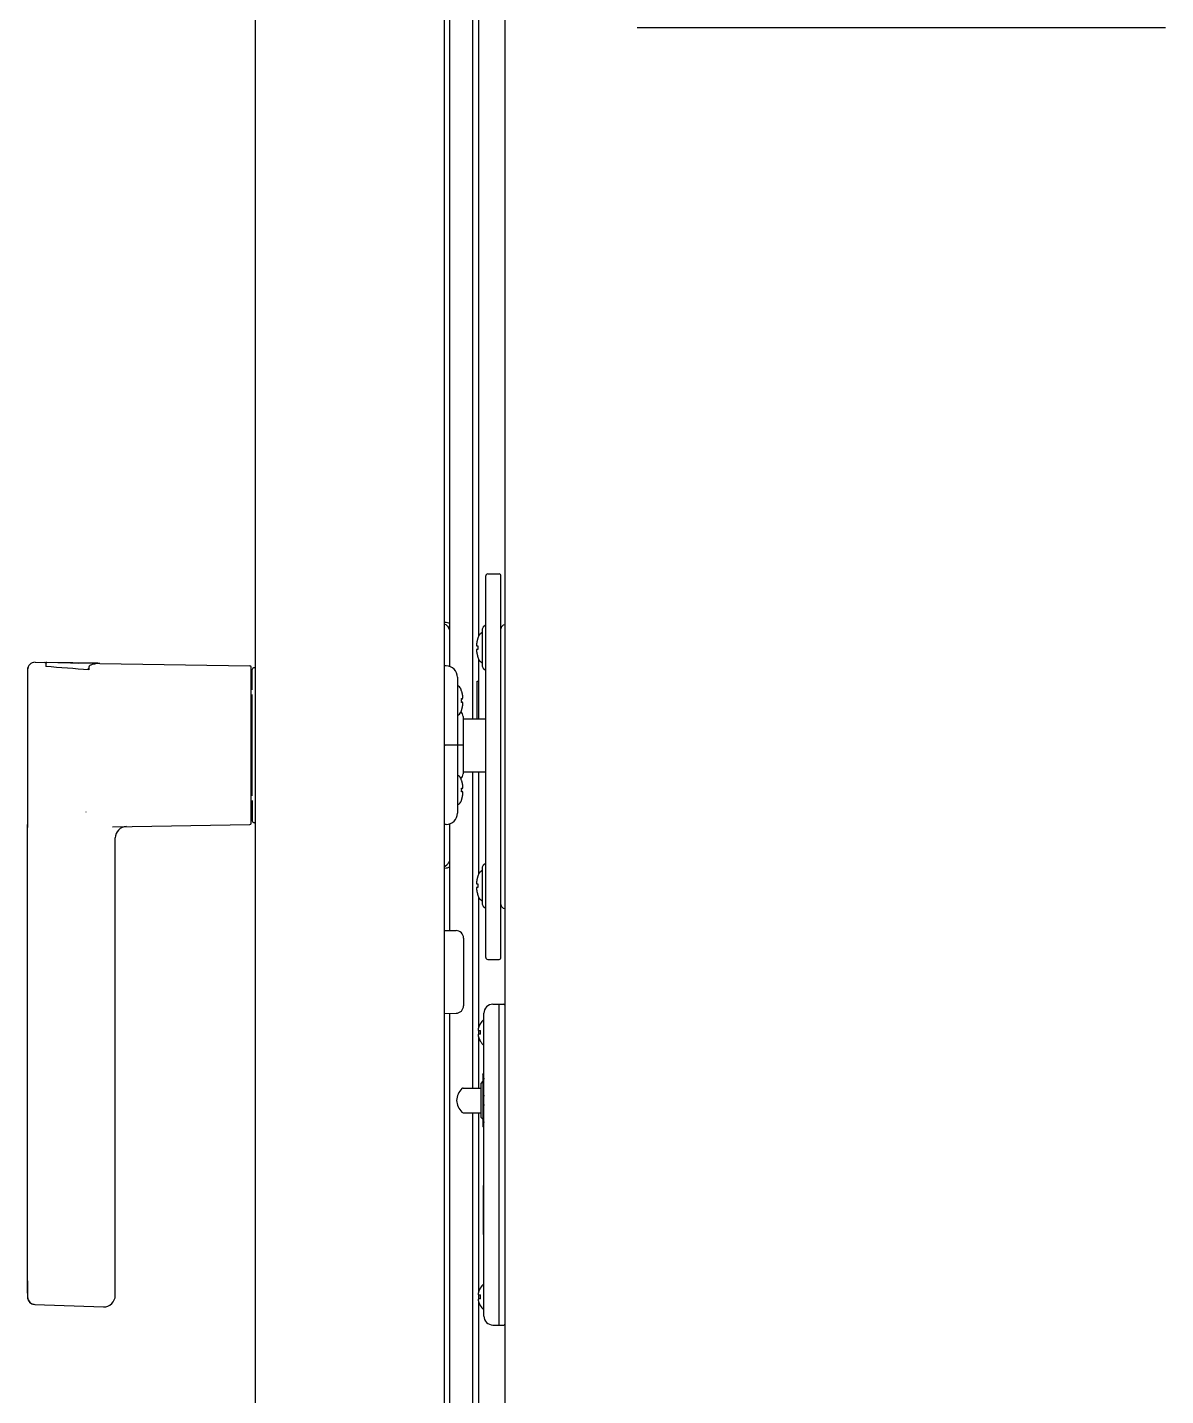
# Model space of a CAD drawing. Header units: millimetres. Extents: x 900 to 7803, y 2935 to 8583.
# Drawn here: x 2699.2 to 3000.5, y 5761.9 to 6124 of the extents above; entities that cross this region are included whole.
import ezdxf

# ---------------------------------------------------------------- set-up
doc = ezdxf.new("R2010")
doc.units = ezdxf.units.MM
doc.header["$LTSCALE"] = 676.148
doc.layers.get('0').update_dxf_attribs({"linetype": 'CONTINUOUS'})
for name, color, linetype in [('02___PRT_ALL_AXES', 7, 'CONTINUOUS'), ('ASSI', 7, 'CONTINUOUS'), ('GEOM', 7, 'CONTINUOUS')]:
    doc.layers.add(name, color=color, linetype=linetype)

msp = doc.modelspace()

# ---------------------------------------------------------------- linework, layer by layer
at = {"color": 7, "linetype": 'Continuous'}
for p, q in [((2759.56, 6751.53), (2759.56, 5116.53)), ((2809.56, 6704.21), (2809.56, 5116.53)), ((2818.66, 6677.28), (2818.66, 5962.89)), ((2818.45, 5962.36), (2818.47, 5962.36)), ((2818.12, 5960.79), (2818.12, 5960.77)), ((2818.12, 5960.36), (2818.47, 5960.36)), ((2818.47, 5959.36), (2818.12, 5959.36)), ((2818.12, 5958.93), (2818.12, 5958.86)), ((2818.47, 5957.36), (2818.45, 5957.36)), ((2701.32, 5955.98), (2703.84, 5955.94)), ((2704.12, 5955.74), (2704.13, 5954.85)), ((2707.25, 5955.88), (2704.36, 5955.93)), ((2718.37, 5955.7), (2758.12, 5955.04)), ((2758.46, 5913.38), (2758.46, 5954.69)), ((2758.76, 5948.68), (2758.76, 5954.05)), ((2759.56, 5954.55), (2759.27, 5954.55)), ((2818.66, 5956.83), (2818.66, 5941.03)), ((2818.31, 5941.03), (2818.31, 5951.03)), ((2818.31, 5951.03), (2818.66, 5951.02)), ((2758.76, 5920.61), (2758.76, 5947.45)), ((2814.17, 5948.38), (2813.92, 5949)), ((2814.15, 5948.38), (2814.17, 5948.38)), ((2814.5, 5946.45), (2814.5, 5946.47)), ((2814.17, 5943.37), (2813.92, 5942.75)), ((2814.15, 5946.38), (2814.5, 5946.38)), ((2814.5, 5945.38), (2814.15, 5945.38)), ((2814.17, 5943.38), (2814.15, 5943.38)), ((2814.5, 5945.31), (2814.5, 5945.38)), ((2814.56, 5941.03), (2820.56, 5941.03)), ((2810.1, 5934.03), (2809.81, 5934.03)), ((2814.17, 5924.69), (2813.92, 5925.31)), ((2814.56, 5927.03), (2820.56, 5927.03)), ((2818.66, 5927.03), (2818.66, 5899.89)), ((2814.15, 5924.69), (2814.17, 5924.69)), ((2814.15, 5922.69), (2814.5, 5922.69)), ((2814.5, 5921.69), (2814.15, 5921.69)), ((2814.5, 5922.76), (2814.5, 5922.78)), ((2814.5, 5921.62), (2814.5, 5921.69)), ((2758.76, 5919.39), (2758.76, 5914.01)), ((2814.17, 5919.68), (2813.92, 5919.06)), ((2814.17, 5919.69), (2814.15, 5919.69)), ((2721.72, 5912.42), (2758.12, 5913.03)), ((2759.56, 5913.52), (2759.27, 5913.51)), ((2722.48, 5788.39), (2722.48, 5909.48)), ((2818.45, 5899.36), (2818.47, 5899.36)), ((2818.12, 5897.79), (2818.12, 5897.77)), ((2818.12, 5897.36), (2818.47, 5897.36)), ((2818.47, 5896.36), (2818.12, 5896.36)), ((2818.12, 5895.93), (2818.12, 5895.86)), ((2818.47, 5894.36), (2818.45, 5894.36)), ((2818.66, 5893.83), (2818.66, 5859.36)), ((2822.42, 5865.5), (2824.06, 5865.53)), ((2824.06, 5780.53), (2824.06, 5865.53)), ((2824.06, 5865.53), (2825.32, 5865.51)), ((2819.08, 5860.33), (2819.12, 5860.33)), ((2818.56, 5858.6), (2818.56, 5858.53)), ((2818.56, 5858.53), (2819.12, 5858.53)), ((2819.12, 5857.53), (2818.56, 5857.53)), ((2818.56, 5857.46), (2818.56, 5857.44)), ((2818.66, 5858.53), (2818.66, 5857.53)), ((2818.66, 5856.71), (2818.66, 5843.28)), ((2819.12, 5855.73), (2819.08, 5855.73)), ((2819.31, 5844.53), (2819.81, 5845.03)), ((2819.81, 5847.01), (2819.82, 5847.03)), ((2819.81, 5847.01), (2819.81, 5833.05)), ((2819.82, 5847.03), (2820.06, 5847.03)), ((2819.31, 5835.53), (2819.31, 5844.53)), ((2818.66, 5836.78), (2818.66, 5789.36)), ((2819.31, 5835.53), (2819.81, 5835.03)), ((2819.81, 5833.05), (2819.82, 5833.03)), ((2820.06, 5833.03), (2819.82, 5833.03)), ((2818.56, 5788.6), (2818.56, 5788.53)), ((2818.56, 5788.53), (2819.12, 5788.53)), ((2819.12, 5787.53), (2818.56, 5787.53)), ((2818.56, 5787.46), (2818.56, 5787.44)), ((2818.66, 5788.53), (2818.66, 5787.53)), ((2819.08, 5790.33), (2819.12, 5790.33)), ((2818.66, 5786.71), (2818.66, 5210.78)), ((2819.12, 5785.73), (2819.08, 5785.73)), ((2824.06, 5780.53), (2825.32, 5780.55))]:
    msp.add_line(p, q, dxfattribs=at)
at = {"linetype": 'Continuous'}
msp.add_line((2825.56, 6750.93), (2825.56, 5088.63), dxfattribs=at)
at = {"color": 7, "linetype": 'Continuous'}
for centre, radius, start, end in [((2825.26, 5960.02), 7.19, 171.7035, 173.2535), ((2825.21, 5960.02), 7.14, 171.146, 171.7019), ((2825.18, 5960.03), 7.11, 170.1319, 171.1462), ((2825.16, 5960.03), 7.09, 169.4086, 170.1316), ((2825.14, 5960.04), 7.07, 168.5546, 169.4087), ((2825.13, 5960.04), 7.05, 167.713, 168.5545), ((2825.12, 5960.04), 7.04, 166.9813, 167.713), ((2825.11, 5960.04), 7.04, 165.9864, 166.9813), ((2825.1, 5960.04), 7.03, 165.4184, 165.9863), ((2825.1, 5960.05), 7.02, 164.1457, 165.4184), ((2825.09, 5960.05), 7.02, 163.8618, 164.1456), ((2825.09, 5960.05), 7.01, 162.3052, 163.8619), ((2825.08, 5960.05), 7.01, 160.741, 162.3051), ((2825.06, 5960.06), 7, 155.2801, 160.8179), ((2820.06, 5962.36), 1.5, 109.7221, 155.2801), ((2822.37, 5960.61), 4.26, 178.523, 178.9089), ((2822.38, 5960.61), 4.27, 178.909, 179.4642), ((2822.39, 5960.61), 4.28, 179.464, 180.4068), ((2822.39, 5960.61), 4.27, 180.4067, 180.8922), ((2822.38, 5960.61), 4.26, 180.8923, 181.3639), ((2822.38, 5959.11), 4.26, 178.6361, 179.1077), ((2822.39, 5959.11), 4.27, 179.1077, 179.5933), ((2822.39, 5959.11), 4.28, 179.5932, 180.1029), ((2822.39, 5959.11), 4.28, 180.1029, 180.536), ((2822.39, 5959.11), 4.27, 180.5359, 181.091), ((2822.37, 5959.11), 4.26, 181.091, 181.477), ((2822.29, 5960.61), 4.18, 176.6153, 177.5762), ((2822.35, 5960.61), 4.24, 177.8846, 178.5233), ((2822.36, 5960.61), 4.24, 181.3637, 181.9484), ((2822.33, 5960.61), 4.22, 181.9486, 182.3513), ((2822.29, 5960.61), 4.18, 182.3502, 183.3845), ((2822.29, 5959.11), 4.18, 176.6155, 177.6498), ((2822.34, 5959.11), 4.22, 177.6487, 178.0514), ((2822.36, 5959.11), 4.24, 178.0516, 178.6363), ((2822.35, 5959.11), 4.24, 181.4767, 182.1153), ((2822.33, 5959.11), 4.21, 182.1156, 182.4248), ((2825.26, 5959.71), 7.19, 186.7465, 188.2965), ((2825.21, 5959.7), 7.14, 188.2981, 188.854), ((2825.18, 5959.69), 7.11, 188.8538, 189.8681), ((2825.16, 5959.69), 7.09, 189.8684, 190.5914), ((2825.14, 5959.69), 7.07, 190.5913, 191.4454), ((2825.13, 5959.68), 7.05, 191.4455, 192.287), ((2825.12, 5959.68), 7.04, 192.287, 193.0187), ((2825.11, 5959.68), 7.04, 193.0187, 194.0136), ((2825.1, 5959.68), 7.03, 194.0137, 194.5816), ((2825.1, 5959.68), 7.02, 194.5816, 195.8543), ((2825.09, 5959.68), 7.02, 195.8544, 196.1382), ((2825.09, 5959.67), 7.01, 196.1381, 197.6948), ((2825.08, 5959.67), 7.01, 197.6949, 199.259), ((2825.62, 5959.86), 7.17, 176.0041, 178.6706), ((2825.63, 5959.86), 7.18, 178.6697, 181.3303), ((2825.62, 5959.86), 7.17, 181.3294, 183.9959), ((2825.06, 5959.66), 7, 199.1821, 204.7199), ((2377.82, 1679.58), 4287.7, 85.48322, 85.63542), ((2758.11, 5954.69), 0.35, 0.0051, 89.0452), ((2759.26, 5954.05), 0.5, 89.5, 180), ((2820.06, 5957.36), 1.5, 204.7199, 250.2779), ((2812.56, 5948.38), 1.5, 24.7199, 70.2058), ((2807.54, 5946.06), 7.01, 17.6949, 19.259), ((2807.53, 5946.06), 7.01, 16.1381, 17.6948), ((2807.53, 5946.06), 7.02, 15.8544, 16.1382), ((2807.53, 5946.06), 7.02, 14.5816, 15.8543), ((2807.52, 5946.06), 7.03, 14.0137, 14.5816), ((2807.51, 5946.06), 7.04, 13.0187, 14.0136), ((2807.5, 5946.05), 7.04, 12.287, 13.0187), ((2807.49, 5946.05), 7.05, 11.4455, 12.287), ((2807.48, 5946.05), 7.07, 10.5913, 11.4454), ((2807.46, 5946.05), 7.09, 9.8684, 10.5914), ((2807.44, 5946.04), 7.11, 8.8538, 9.8681), ((2807.41, 5946.04), 7.14, 8.2981, 8.854), ((2807.36, 5946.03), 7.19, 6.7465, 8.2965), ((2810.33, 5946.63), 4.18, 2.3502, 3.3845), ((2810.29, 5946.63), 4.22, 1.9486, 2.3513), ((2810.27, 5946.62), 4.24, 357.8846, 358.5233), ((2810.33, 5946.62), 4.18, 356.6153, 357.5762), ((2810.26, 5946.63), 4.24, 1.3637, 1.9484), ((2810.25, 5946.63), 4.26, 0.8923, 1.3639), ((2810.23, 5946.63), 4.27, 0.4067, 0.8922), ((2810.23, 5946.63), 4.28, 359.464, 0.4068), ((2810.24, 5946.63), 4.27, 358.909, 359.4642), ((2810.25, 5946.63), 4.26, 358.523, 358.9089), ((2807.01, 5945.88), 7.16, 2.6647, 3.9969), ((2807.01, 5945.87), 7.16, 356.0031, 357.3351), ((2807.54, 5945.69), 7.01, 340.741, 342.3051), ((2807, 5945.88), 7.18, 1.3328, 2.6648), ((2807, 5945.88), 7.18, 357.335, 358.667), ((2806.99, 5945.88), 7.18, 358.6669, 1.3329), ((2807.53, 5945.69), 7.01, 342.3052, 343.8619), ((2807.53, 5945.69), 7.02, 343.8618, 344.1456), ((2807.53, 5945.69), 7.02, 344.1457, 345.4184), ((2807.52, 5945.69), 7.03, 345.4184, 345.9863), ((2807.51, 5945.69), 7.04, 345.9864, 346.9813), ((2807.5, 5945.7), 7.04, 346.9813, 347.713), ((2807.49, 5945.7), 7.05, 347.713, 348.5545), ((2807.48, 5945.7), 7.07, 348.5546, 349.4087), ((2807.46, 5945.7), 7.09, 349.4086, 350.1316), ((2807.44, 5945.71), 7.11, 350.1319, 351.1462), ((2807.41, 5945.71), 7.14, 351.146, 351.7019), ((2807.36, 5945.72), 7.19, 351.7035, 353.2535), ((2810.29, 5945.13), 4.21, 2.1156, 2.4248), ((2810.27, 5945.13), 4.24, 1.4767, 2.1153), ((2810.29, 5945.12), 4.22, 357.6487, 358.0514), ((2810.33, 5945.12), 4.18, 356.6155, 357.6498), ((2810.25, 5945.13), 4.26, 1.091, 1.477), ((2810.24, 5945.13), 4.27, 0.5359, 1.091), ((2810.23, 5945.13), 4.28, 0.1029, 0.536), ((2810.23, 5945.13), 4.28, 359.5932, 0.1029), ((2810.23, 5945.13), 4.27, 359.1077, 359.5933), ((2810.24, 5945.13), 4.26, 358.6361, 359.1077), ((2810.26, 5945.12), 4.24, 358.0516, 358.6363), ((2812.56, 5943.38), 1.5, 289.7942, 335.2801), ((2809.81, 5934.28), 0.25, 180, 270), ((2809.81, 5933.78), 0.25, 90, 180), ((2812.56, 5924.69), 1.5, 24.7199, 70.2058), ((2807.54, 5922.38), 7.01, 17.6949, 19.259), ((2807.01, 5922.19), 7.16, 2.6647, 3.9969), ((2807.01, 5922.19), 7.16, 356.0031, 357.3351), ((2807, 5922.19), 7.18, 1.3328, 2.6648), ((2807, 5922.19), 7.18, 357.335, 358.667), ((2806.99, 5922.19), 7.18, 358.6669, 1.3329), ((2807.53, 5922.37), 7.01, 16.1381, 17.6948), ((2807.53, 5922.37), 7.02, 15.8544, 16.1382), ((2807.53, 5922.37), 7.02, 14.5816, 15.8543), ((2807.52, 5922.37), 7.03, 14.0137, 14.5816), ((2807.51, 5922.37), 7.04, 13.0187, 14.0136), ((2807.5, 5922.37), 7.04, 12.287, 13.0187), ((2807.49, 5922.36), 7.05, 11.4455, 12.287), ((2807.48, 5922.36), 7.07, 10.5913, 11.4454), ((2807.46, 5922.36), 7.09, 9.8684, 10.5914), ((2807.44, 5922.35), 7.11, 8.8538, 9.8681), ((2807.41, 5922.35), 7.14, 8.2981, 8.854), ((2807.36, 5922.34), 7.19, 6.7465, 8.2965), ((2807.36, 5922.03), 7.19, 351.7035, 353.2535), ((2810.33, 5922.94), 4.18, 2.3502, 3.3845), ((2810.29, 5922.94), 4.22, 1.9486, 2.3513), ((2810.27, 5922.94), 4.24, 357.8846, 358.5233), ((2810.33, 5922.93), 4.18, 356.6153, 357.5762), ((2810.29, 5921.44), 4.21, 2.1156, 2.4248), ((2810.27, 5921.44), 4.24, 1.4767, 2.1153), ((2810.29, 5921.44), 4.22, 357.6487, 358.0514), ((2810.33, 5921.43), 4.18, 356.6155, 357.6498), ((2810.26, 5922.94), 4.24, 1.3637, 1.9484), ((2810.25, 5922.94), 4.26, 0.8923, 1.3639), ((2810.23, 5922.94), 4.27, 0.4067, 0.8922), ((2810.23, 5922.94), 4.28, 359.464, 0.4068), ((2810.24, 5922.94), 4.27, 358.909, 359.4642), ((2810.25, 5922.94), 4.26, 358.523, 358.9089), ((2810.25, 5921.44), 4.26, 1.091, 1.477), ((2810.24, 5921.44), 4.27, 0.5359, 1.091), ((2810.23, 5921.44), 4.28, 0.1029, 0.536), ((2810.23, 5921.44), 4.28, 359.5932, 0.1029), ((2810.23, 5921.44), 4.27, 359.1077, 359.5933), ((2810.24, 5921.44), 4.26, 358.6361, 359.1077), ((2810.26, 5921.44), 4.24, 358.0516, 358.6363), ((2812.56, 5919.69), 1.5, 289.7942, 335.2801), ((2807.54, 5922), 7.01, 340.741, 342.3051), ((2807.53, 5922), 7.01, 342.3052, 343.8619), ((2807.53, 5922), 7.02, 343.8618, 344.1456), ((2807.53, 5922), 7.02, 344.1457, 345.4184), ((2807.52, 5922), 7.03, 345.4184, 345.9863), ((2807.51, 5922.01), 7.04, 345.9864, 346.9813), ((2807.5, 5922.01), 7.04, 346.9813, 347.713), ((2807.49, 5922.01), 7.05, 347.713, 348.5545), ((2807.48, 5922.01), 7.07, 348.5546, 349.4087), ((2807.46, 5922.02), 7.09, 349.4086, 350.1316), ((2807.44, 5922.02), 7.11, 350.1319, 351.1462), ((2807.41, 5922.02), 7.14, 351.146, 351.7019), ((2759.26, 5914.01), 0.5, 180, 270.5), ((2758.11, 5913.38), 0.35, 270.9547, 359.9928), ((2825.08, 5897.05), 7.01, 160.741, 162.3051), ((2825.06, 5897.06), 7, 155.2801, 160.8179), ((2820.06, 5899.36), 1.5, 109.7221, 155.2801), ((2822.37, 5897.61), 4.26, 178.523, 178.9089), ((2822.38, 5897.61), 4.27, 178.909, 179.4642), ((2822.39, 5897.61), 4.28, 179.464, 180.4068), ((2822.39, 5897.61), 4.27, 180.4067, 180.8922), ((2822.38, 5897.61), 4.26, 180.8923, 181.3639), ((2822.38, 5896.11), 4.26, 178.6361, 179.1077), ((2822.39, 5896.11), 4.27, 179.1077, 179.5933), ((2822.39, 5896.11), 4.28, 179.5932, 180.1029), ((2822.39, 5896.11), 4.28, 180.1029, 180.536), ((2822.39, 5896.11), 4.27, 180.5359, 181.091), ((2822.37, 5896.11), 4.26, 181.091, 181.477), ((2825.26, 5897.02), 7.19, 171.7035, 173.2535), ((2822.29, 5897.61), 4.18, 176.6153, 177.5762), ((2822.35, 5897.61), 4.24, 177.8846, 178.5233), ((2822.36, 5897.61), 4.24, 181.3637, 181.9484), ((2822.33, 5897.61), 4.22, 181.9486, 182.3513), ((2822.29, 5897.61), 4.18, 182.3502, 183.3845), ((2822.29, 5896.11), 4.18, 176.6155, 177.6498), ((2822.34, 5896.11), 4.22, 177.6487, 178.0514), ((2822.36, 5896.11), 4.24, 178.0516, 178.6363), ((2822.35, 5896.11), 4.24, 181.4767, 182.1153), ((2822.33, 5896.11), 4.21, 182.1156, 182.4248), ((2825.26, 5896.71), 7.19, 186.7465, 188.2965), ((2825.21, 5897.02), 7.14, 171.146, 171.7019), ((2825.18, 5897.03), 7.11, 170.1319, 171.1462), ((2825.16, 5897.03), 7.09, 169.4086, 170.1316), ((2825.14, 5897.04), 7.07, 168.5546, 169.4087), ((2825.13, 5897.04), 7.05, 167.713, 168.5545), ((2825.12, 5897.04), 7.04, 166.9813, 167.713), ((2825.11, 5897.04), 7.04, 165.9864, 166.9813), ((2825.1, 5897.04), 7.03, 165.4184, 165.9863), ((2825.1, 5897.05), 7.02, 164.1457, 165.4184), ((2825.09, 5897.05), 7.02, 163.8618, 164.1456), ((2825.09, 5897.05), 7.01, 162.3052, 163.8619), ((2825.62, 5896.86), 7.17, 176.0041, 178.6706), ((2825.63, 5896.86), 7.18, 178.6697, 181.3303), ((2825.62, 5896.86), 7.17, 181.3294, 183.9959), ((2825.21, 5896.7), 7.14, 188.2981, 188.854), ((2825.18, 5896.69), 7.11, 188.8538, 189.8681), ((2825.16, 5896.69), 7.09, 189.8684, 190.5914), ((2825.14, 5896.69), 7.07, 190.5913, 191.4454), ((2825.13, 5896.68), 7.05, 191.4455, 192.287), ((2825.12, 5896.68), 7.04, 192.287, 193.0187), ((2825.11, 5896.68), 7.04, 193.0187, 194.0136), ((2825.1, 5896.68), 7.03, 194.0137, 194.5816), ((2825.1, 5896.68), 7.02, 194.5816, 195.8543), ((2825.09, 5896.68), 7.02, 195.8544, 196.1382), ((2825.09, 5896.67), 7.01, 196.1381, 197.6948), ((2825.08, 5896.67), 7.01, 197.6949, 199.259), ((2825.06, 5896.66), 7, 199.1821, 204.7199), ((2820.06, 5894.36), 1.5, 204.7199, 250.2779), ((2825.31, 5865.26), 0.25, 0, 89), ((2823.12, 5857.87), 4.7, 159.4813, 161.5344), ((2823.13, 5857.86), 4.72, 158.9977, 159.4819), ((2823.14, 5857.86), 4.72, 157.4524, 158.9975), ((2823.15, 5857.86), 4.73, 156.6826, 157.4526), ((2823.15, 5857.85), 4.73, 155.4278, 156.6825), ((2823.16, 5857.85), 4.74, 154.4598, 155.4278), ((2823.16, 5857.85), 4.74, 153.3188, 154.4598), ((2823.16, 5857.85), 4.75, 151.9926, 153.3187), ((2823.16, 5857.85), 4.75, 151.0316, 151.9926), ((2823.17, 5857.84), 4.75, 148.4659, 151.0313), ((2820.53, 5858.78), 1.98, 174.8627, 175.7144), ((2820.52, 5858.78), 1.97, 175.714, 176.9767), ((2820.51, 5858.78), 1.96, 176.9771, 178.0037), ((2820.5, 5858.78), 1.95, 178.0037, 179.0738), ((2820.5, 5858.78), 1.95, 179.0741, 181.1541), ((2820.5, 5858.78), 1.95, 181.1544, 182.3767), ((2820.51, 5858.78), 1.96, 182.3765, 183.2159), ((2820.52, 5858.78), 1.97, 183.2166, 184.6016), ((2820.52, 5857.28), 1.97, 175.3984, 176.7833), ((2820.51, 5857.28), 1.96, 176.7841, 177.6235), ((2820.5, 5857.28), 1.96, 177.6233, 178.8455), ((2820.5, 5857.28), 1.95, 178.8459, 180.9258), ((2820.5, 5857.28), 1.95, 180.9261, 181.9964), ((2820.51, 5857.28), 1.96, 181.9964, 183.0228), ((2820.52, 5857.28), 1.97, 183.0233, 184.286), ((2820.53, 5857.28), 1.98, 184.2856, 185.1372), ((2823.06, 5857.88), 4.64, 163.6036, 165.6824), ((2820.55, 5858.78), 2.01, 172.7256, 174.8598), ((2820.53, 5858.78), 1.98, 184.6009, 185.2558), ((2820.56, 5857.28), 2.01, 172.7259, 174.7415), ((2820.55, 5857.29), 2.01, 185.1401, 187.2744), ((2823.06, 5858.18), 4.64, 194.3176, 196.3964), ((2823.09, 5857.88), 4.67, 162.6228, 163.6051), ((2823.09, 5858.19), 4.67, 196.3949, 197.3772), ((2823.1, 5857.87), 4.68, 161.535, 162.6227), ((2823.1, 5858.19), 4.68, 197.3773, 198.465), ((2823.12, 5858.2), 4.7, 198.4656, 200.5187), ((2823.13, 5858.2), 4.72, 200.5181, 201.0023), ((2823.14, 5858.2), 4.72, 201.0025, 202.5476), ((2823.15, 5858.21), 4.73, 202.5474, 203.3174), ((2823.15, 5858.21), 4.73, 203.3175, 204.5722), ((2823.16, 5858.21), 4.74, 204.5722, 205.5402), ((2823.16, 5858.21), 4.74, 205.5402, 206.6812), ((2823.16, 5858.21), 4.75, 206.6813, 208.0074), ((2823.16, 5858.22), 4.75, 208.0074, 208.9684), ((2823.17, 5858.22), 4.75, 208.9687, 211.5341), ((2822.87, 5858.03), 3.79, 172.4013, 187.5987), ((2817.79, 5839.6), 5, 134.974, 175.0271), ((2814.61, 5842.78), 0.5, 90, 134.974), ((2817.79, 5840.46), 5, 184.9729, 225.026), ((2814.61, 5837.28), 0.5, 225.026, 270), ((2820.53, 5788.78), 1.98, 174.8627, 175.7144), ((2820.52, 5788.78), 1.97, 175.714, 176.9767), ((2820.51, 5788.78), 1.96, 176.9771, 178.0037), ((2820.5, 5788.78), 1.95, 178.0037, 179.0738), ((2820.5, 5788.78), 1.95, 179.0741, 181.1541), ((2820.5, 5788.78), 1.95, 181.1544, 182.3767), ((2820.51, 5788.78), 1.96, 182.3765, 183.2159), ((2820.52, 5788.78), 1.97, 183.2166, 184.6016), ((2820.52, 5787.28), 1.97, 175.3984, 176.7833), ((2820.51, 5787.28), 1.96, 176.7841, 177.6235), ((2820.5, 5787.28), 1.96, 177.6233, 178.8455), ((2820.5, 5787.28), 1.95, 178.8459, 180.9258), ((2820.5, 5787.28), 1.95, 180.9261, 181.9964), ((2820.51, 5787.28), 1.96, 181.9964, 183.0228), ((2820.52, 5787.28), 1.97, 183.0233, 184.286), ((2820.53, 5787.28), 1.98, 184.2856, 185.1372), ((2823.06, 5787.88), 4.64, 163.6036, 165.6824), ((2820.55, 5788.78), 2.01, 172.7256, 174.8598), ((2820.53, 5788.78), 1.98, 184.6009, 185.2558), ((2820.56, 5787.28), 2.01, 172.7259, 174.7415), ((2820.55, 5787.29), 2.01, 185.1401, 187.2744), ((2823.09, 5787.88), 4.67, 162.6228, 163.6051), ((2823.1, 5787.87), 4.68, 161.535, 162.6227), ((2823.12, 5787.87), 4.7, 159.4813, 161.5344), ((2823.13, 5787.86), 4.72, 158.9977, 159.4819), ((2823.14, 5787.86), 4.72, 157.4524, 158.9975), ((2823.15, 5787.86), 4.73, 156.6826, 157.4526), ((2823.15, 5787.85), 4.73, 155.4278, 156.6825), ((2823.16, 5787.85), 4.74, 154.4598, 155.4278), ((2823.16, 5787.85), 4.74, 153.3188, 154.4598), ((2823.16, 5787.85), 4.75, 151.9926, 153.3187), ((2823.16, 5787.85), 4.75, 151.0316, 151.9926), ((2823.17, 5787.84), 4.75, 148.4659, 151.0313), ((2822.87, 5788.03), 3.79, 172.4013, 187.5987), ((2823.06, 5788.18), 4.64, 194.3176, 196.3964), ((2823.09, 5788.19), 4.67, 196.3949, 197.3772), ((2823.1, 5788.19), 4.68, 197.3773, 198.465), ((2823.12, 5788.2), 4.7, 198.4656, 200.5187), ((2823.13, 5788.2), 4.72, 200.5181, 201.0023), ((2823.14, 5788.2), 4.72, 201.0025, 202.5476), ((2823.15, 5788.21), 4.73, 202.5474, 203.3174), ((2823.15, 5788.21), 4.73, 203.3175, 204.5722), ((2823.16, 5788.21), 4.74, 204.5722, 205.5402), ((2823.16, 5788.21), 4.74, 205.5402, 206.6812), ((2823.16, 5788.21), 4.75, 206.6813, 208.0074), ((2823.16, 5788.22), 4.75, 208.0074, 208.9684), ((2823.17, 5788.22), 4.75, 208.9687, 211.5341), ((2825.31, 5780.8), 0.25, 271, 360)]:
    msp.add_arc(centre, radius, start, end, dxfattribs=at)
for points, knots in [([(2704.12, 5955.74), (2704.1, 5955.77), (2704.03, 5955.86), (2703.92, 5955.94), (2703.84, 5955.94)], [0, 0, 0, 0, 0.322255, 1, 1, 1, 1]), ([(2820.06, 5845.93), (2819.91, 5845.14), (2819.73, 5843.53), (2819.91, 5841.92), (2820.06, 5841.14)], [0, 0, 0, 0, 0.5, 1, 1, 1, 1]), ([(2820.06, 5838.93), (2819.91, 5838.14), (2819.73, 5836.53), (2819.91, 5834.92), (2820.06, 5834.14)], [0, 0, 0, 0, 0.5, 1, 1, 1, 1])]:
    msp.add_open_spline(points, degree=3, knots=knots, dxfattribs=at)
at = {"layer": '02___PRT_ALL_AXES', "color": 7, "linetype": 'Continuous'}
for p, q in [((2814.56, 5941.03), (2820.56, 5941.03)), ((2814.56, 5927.03), (2820.56, 5927.03))]:
    msp.add_line(p, q, dxfattribs=at)
at = {"layer": 'ASSI', "color": 7, "linetype": 'Continuous'}
for p, q in [((2809.56, 5966.53), (2809.7, 5966.53)), ((2758.46, 5948.94), (2758.76, 5948.94)), ((2758.46, 5944.94), (2758.76, 5944.94)), ((2758.46, 5923.13), (2758.76, 5923.13)), ((2758.46, 5919.13), (2758.76, 5919.13)), ((2809.56, 5901.53), (2809.7, 5901.53)), ((2819.89, 5902.28), (2820.56, 5902.9)), ((2819.89, 5891.44), (2820.56, 5890.82)), ((2814.61, 5843.28), (2819.31, 5843.28)), ((2814.61, 5836.78), (2819.31, 5836.78)), ((2820.06, 5817.63), (2820.01, 5817.63)), ((2820.01, 5804.43), (2820.06, 5804.43))]:
    msp.add_line(p, q, dxfattribs=at)
for centre, radius, start, end in [((2800.41, 5959.03), 12, 27.4562, 29.8633), ((2800.41, 5909.03), 12, 330.1367, 332.5401), ((2823.18, 5857.83), 4.8, 130.6007, 148.5421), ((2823.18, 5858.23), 4.8, 211.4579, 229.3993), ((2823.18, 5787.83), 4.8, 130.6007, 148.5421), ((2823.18, 5788.23), 4.8, 211.4579, 229.3993)]:
    msp.add_arc(centre, radius, start, end, dxfattribs=at)
at = {"layer": 'GEOM', "color": 7, "linetype": 'Continuous'}
for p, q in [((2817.06, 6625.48), (2817.06, 5941.03)), ((2811.06, 5954.83), (2811.06, 6593.53)), ((2860.62, 6124.03), (3000.5, 6124.03)), ((2821.06, 5979.36), (2824.06, 5979.36)), ((2820.56, 5877.86), (2820.56, 5978.86)), ((2824.56, 5877.86), (2824.56, 5978.86)), ((2819.56, 5964.55), (2819.56, 5955.18)), ((2820.56, 5965.9), (2819.89, 5965.28)), ((2699.25, 5954.04), (2699.22, 5953.03)), ((2699.28, 5953.98), (2699.28, 5950.42)), ((2701.3, 5955.98), (2701.28, 5955.98)), ((2701.32, 5955.98), (2704.36, 5955.93)), ((2710.17, 5955.84), (2707.25, 5955.88)), ((2710.6, 5955.83), (2712.81, 5955.79)), ((2717.86, 5955.71), (2713.23, 5955.79)), ((2715.44, 5953.96), (2715.42, 5954.4)), ((2715.49, 5954.69), (2715.48, 5953.96)), ((2810.1, 5955.02), (2809.56, 5955.03)), ((2819.89, 5954.44), (2820.56, 5953.82)), ((2699.22, 5953.03), (2699.25, 5950.53)), ((2699.28, 5953.03), (2699.22, 5953.03)), ((2699.29, 5950.42), (2699.29, 5913.08)), ((2813.06, 5952.02), (2813.06, 5916.04)), ((2814.56, 5941.64), (2814.56, 5926.43)), ((2814.56, 5934.03), (2810.1, 5934.03)), ((2817.06, 5927.03), (2817.06, 5843.28)), ((2714.73, 5916.39), (2714.74, 5916.29)), ((2699.28, 5913.08), (2699.28, 5912.22)), ((2699.29, 5912.22), (2699.29, 5913.08)), ((2699.29, 5789.03), (2699.29, 5912.22)), ((2721.72, 5912.42), (2758.12, 5913.03)), ((2810.1, 5913.04), (2809.56, 5913.03)), ((2811.06, 5885.01), (2811.06, 5913.23)), ((2809.7, 5901.53), (2809.56, 5901.53)), ((2819.56, 5901.55), (2819.56, 5892.18)), ((2819.89, 5891.44), (2820.56, 5890.82)), ((2809.56, 5885.03), (2812.7, 5884.98)), ((2814.66, 5882.98), (2814.66, 5865.09)), ((2821.06, 5877.36), (2824.06, 5877.36)), ((2822.42, 5865.5), (2824.06, 5865.53)), ((2809.56, 5863.03), (2812.7, 5863.09)), ((2811.06, 5430.23), (2811.06, 5863.06)), ((2820.06, 5782.96), (2820.06, 5863.1)), ((2817.06, 5836.78), (2817.06, 5428.79)), ((2819.91, 5804.53), (2819.91, 5817.53)), ((2699.26, 5792.28), (2699.26, 5788.03)), ((2701.22, 5786.03), (2719.37, 5785.4)), ((2822.42, 5780.56), (2824.06, 5780.53))]:
    msp.add_line(p, q, dxfattribs=at)
msp.add_lwpolyline([(2704.36, 5955.93), (2704.28, 5955.93), (2704.22, 5955.92)], dxfattribs=at)
for centre, radius, start, end in [((2821.06, 5978.86), 0.5, 90, 180), ((2824.06, 5978.86), 0.5, 0.0003, 90), ((2820.56, 5964.55), 1, 132.5104, 180), ((2825.56, 5964.86), 1, 90, 180), ((2701.25, 5953.98), 2, 89.0452, 178.5), ((2704.29, 5955.56), 0.377, 126.6819, 132.1872), ((2704.28, 5955.54), 0.386, 99.019, 101.6022), ((2712.96, 5938.68), 17.11, 89.0947, 89.9679), ((2718.4, 5950.05), 5.65, 95.3925, 97.2068), ((2810.06, 5952.02), 3, 0, 89.25), ((2820.56, 5955.18), 1, 180, 227.4896), ((2758.26, 5949.48), 0.5, 293.6807, 360), ((2813.06, 5941.64), 1.5, 0, 53.2681), ((2813.06, 5926.43), 1.5, 306.7319, 360), ((2758.26, 5918.58), 0.5, 0, 66.3193), ((2810.06, 5916.04), 3, 270.75, 360), ((2725.48, 5909.48), 3, 90.9548, 180), ((2808.18, 5904.57), 3.04, 296.9782, 330.187), ((2820.56, 5901.55), 1, 132.5104, 180), ((2820.56, 5892.18), 1, 180, 227.4896), ((2825.56, 5891.86), 1, 180, 270), ((2812.66, 5882.98), 2, 0, 89), ((2821.06, 5877.86), 0.5, 180, 270), ((2824.06, 5877.86), 0.5, 270, 359.9997), ((2812.66, 5865.09), 2, 271, 360), ((2822.46, 5863.1), 2.4, 91, 180), ((2820.01, 5817.53), 0.1, 90, 180), ((2820.01, 5804.53), 0.1, 180, 270), ((2701.27, 5788.03), 2.01, 180.0444, 193.2585), ((2701.26, 5788.03), 2, 180, 268), ((2701.29, 5788.03), 2, 180.006, 267.9939), ((2701.26, 5788.03), 1.99, 193.256, 200.6188), ((2701.27, 5788.03), 2, 200.6405, 210.4294), ((2719.48, 5788.39), 3, 268, 360), ((2701.26, 5788.03), 2, 210.4373, 217.7349), ((2701.27, 5788.04), 2.01, 217.7535, 227.6159), ((2701.26, 5788.03), 2, 227.6188, 234.7885), ((2701.26, 5788.03), 2, 234.8108, 244.9305), ((2701.26, 5788.02), 1.99, 244.9366, 251.8963), ((2701.26, 5788.04), 2.01, 251.9269, 267.9441), ((2822.46, 5782.96), 2.4, 180, 269)]:
    msp.add_arc(centre, radius, start, end, dxfattribs=at)
msp.add_ellipse((2701.28, 5953.98), major_axis=(2, -0.03), ratio=0.999998, start_param=1.570796, end_param=3.158258, dxfattribs=at)
for points, knots in [([(2809.57, 5966.2), (2809.7, 5966.14), (2810.2, 5965.83), (2810.6, 5965.38), (2810.82, 5965.01)], [0, 0, 0, 0, 0.253558, 1, 1, 1, 1]), ([(2712.33, 5955.79), (2712.18, 5955.78), (2711.61, 5955.79), (2711.03, 5955.81), (2710.6, 5955.82)], [0, 0, 0, 0, 0.244688, 1, 1, 1, 1]), ([(2712.97, 5955.79), (2712.92, 5955.79), (2712.7, 5955.79), (2712.49, 5955.79), (2712.33, 5955.79)], [0, 0, 0, 0, 0.235928, 1, 1, 1, 1]), ([(2716.02, 5955.26), (2715.94, 5955.23), (2715.69, 5955.14), (2715.49, 5954.87), (2715.49, 5954.69)], [0, 0, 0, 0, 0.31099, 1, 1, 1, 1]), ([(2717.69, 5955.66), (2717.56, 5955.64), (2716.99, 5955.55), (2716.44, 5955.4), (2716.02, 5955.26)], [0, 0, 0, 0, 0.23155, 1, 1, 1, 1])]:
    msp.add_open_spline(points, degree=3, knots=knots, dxfattribs=at)
for points in [[(2811.06, 5966.21), (2810.64, 5966.42), (2810.16, 5966.53), (2809.7, 5966.53)], [(2704.06, 5955.86), (2704.1, 5955.89), (2704.15, 5955.91), (2704.2, 5955.92)], [(2710.6, 5955.82), (2710.45, 5955.83), (2710.31, 5955.83), (2710.17, 5955.84)], [(2718.37, 5955.7), (2718.2, 5955.7), (2718.04, 5955.69), (2717.87, 5955.68)], [(2809.7, 5901.53), (2810.17, 5901.53), (2810.65, 5901.65), (2811.07, 5901.86)]]:
    msp.add_open_spline(points, degree=3, dxfattribs=at)

doc.saveas('drawing.dxf')
